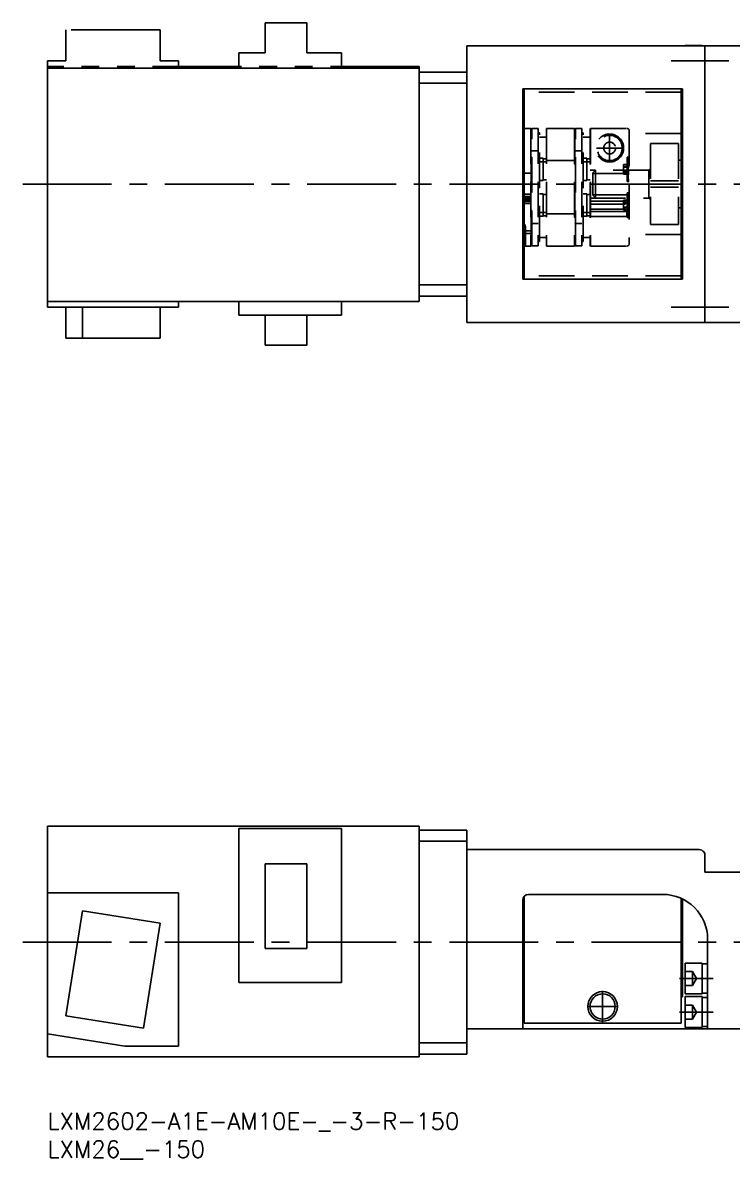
# Model space of a CAD drawing. Extents: x -4 to 343, y -8 to 295.
# Drawn here: x -4.4 to 122.3, y -8.3 to 194.6 of the extents above; entities that cross this region are included whole.
import ezdxf

# ---------------------------------------------------------------- set-up
doc = ezdxf.new("R2010")
doc.units = 0
doc.header["$LTSCALE"] = 0.5
for name, pattern in [('CENTER', [50.8, 31.75, -6.35, 6.35, -6.35]), ('DASHED', [19.05, 12.7, -6.35]), ('PHANTOM', [63.5, 31.75, -6.35, 6.35, -6.35, 6.35, -6.35])]:
    doc.linetypes.add(name, pattern=pattern)
for name, color, linetype in [('MSM_CENTER', 1, 'CENTER'), ('MSM_CONTINUOUS', 7, 'CONTINUOUS'), ('MSM_DASHED', 4, 'DASHED'), ('MSM_IMAGINARY', 6, 'PHANTOM'), ('MSM_PART_NUMBER', 7, 'CONTINUOUS')]:
    doc.layers.add(name, color=color, linetype=linetype)
doc.styles.get("Standard").update_dxf_attribs({"font": 'txt.shx', "height": 3, "bigfont": 'bigfont.shx'})

# ---------------------------------------------------------------- blocks, each defined once
blk = doc.blocks.new('*U8')
at = {"layer": 'MSM_PART_NUMBER'}
blk.add_text('LXM26__-150', height=3, dxfattribs=at).set_placement((0, -8))
blk = doc.blocks.new('*U9')
at = {"layer": 'MSM_PART_NUMBER'}
blk.add_text('LXM2602-A1E-AM10E-_-3-R-150', height=3, dxfattribs=at).set_placement((0, -3))

msp = doc.modelspace()

# ---------------------------------------------------------------- linework, layer by layer
at = {"layer": 'MSM_CENTER'}
for p, q in [((111.4, 187.84), (121.71, 187.84)), ((100.4, 169.91), (100.4, 174.63)), ((98.04, 172.27), (102.76, 172.27)), ((-4.42, 165.84), (292.17, 165.84)), ((111.4, 143.84), (121.71, 143.84)), ((-4.42, 30.5), (292.17, 30.5)), ((112.9, 24), (118.9, 24)), ((99.15, 16.22), (99.15, 21.78)), ((96.37, 19), (101.93, 19)), ((112.9, 18), (118.9, 18))]:
    msp.add_line(p, q, dxfattribs=at)
at = {"layer": 'MSM_CONTINUOUS'}
for p, q in [((127.9, 190.54), (74.9, 190.54)), ((74.9, 190.54), (74.9, 141.14)), ((113.9, 190.54), (113.9, 190.59)), ((116.9, 190.59), (113.9, 190.59)), ((116.9, 190.54), (116.9, 190.59)), ((117.4, 190.54), (117.4, 141.14)), ((66.4, 186.54), (0, 186.54)), ((0, 186.54), (0, 143.84)), ((66.4, 186.54), (66.4, 144.84)), ((74.9, 185.84), (66.4, 185.84)), ((74.9, 183.84), (66.4, 183.84)), ((84.9, 182.84), (84.9, 148.84)), ((113.4, 182.84), (84.9, 182.84)), ((85.15, 182.84), (85.15, 148.84)), ((113.15, 182.84), (113.15, 148.84)), ((113.4, 148.84), (113.4, 182.84)), ((84.9, 182.24), (85.15, 182.24)), ((113.15, 182.24), (113.4, 182.24)), ((113.4, 174.84), (113.15, 174.84)), ((113.4, 170.09), (113.15, 170.09)), ((113.15, 161.59), (113.4, 161.59)), ((113.4, 156.84), (113.15, 156.84)), ((84.9, 149.44), (85.15, 149.44)), ((84.9, 148.84), (113.4, 148.84)), ((113.15, 149.44), (113.4, 149.44)), ((74.9, 147.84), (66.4, 147.84)), ((66.4, 144.84), (0, 144.84)), ((23.4, 143.84), (23.4, 144.84)), ((34.2, 142.44), (34.2, 144.84)), ((52.5, 142.44), (52.5, 144.84)), ((74.9, 145.84), (66.4, 145.84)), ((23.4, 143.84), (0, 143.84)), ((3.3, 138.34), (3.3, 143.84)), ((6.27, 138.34), (6.27, 143.84)), ((20.1, 143.84), (20.1, 138.34)), ((52.5, 142.44), (34.2, 142.44)), ((38.88, 137.04), (38.88, 142.44)), ((46.33, 137.04), (46.33, 142.44)), ((127.9, 141.14), (74.9, 141.14)), ((113.9, 141.09), (113.9, 141.14)), ((113.9, 141.09), (116.9, 141.09)), ((116.9, 141.09), (116.9, 141.14)), ((20.1, 138.34), (3.3, 138.34)), ((46.33, 137.04), (38.88, 137.04)), ((0, 51.2), (66.4, 51.2)), ((0, 51.2), (0, 10)), ((34.2, 23.3), (34.2, 50.8)), ((52.5, 50.8), (34.2, 50.8)), ((52.5, 23.3), (52.5, 50.8)), ((66.4, 10), (66.4, 51.2)), ((74.9, 50.5), (66.4, 50.5)), ((74.9, 10.5), (74.9, 50.5)), ((74.9, 48.5), (66.4, 48.5)), ((116.4, 47), (74.9, 47)), ((116.4, 47), (116.41, 47)), ((116.41, 47), (116.61, 46.98)), ((116.61, 46.98), (116.85, 46.89)), ((116.85, 46.89), (117.07, 46.74)), ((117.07, 46.74), (117.21, 46.59)), ((117.21, 46.59), (117.32, 46.4)), ((117.32, 46.4), (117.38, 46.22)), ((117.38, 46.22), (117.4, 46)), ((117.4, 43), (117.4, 46)), ((38.88, 44.45), (46.33, 44.45)), ((38.88, 29.35), (38.88, 44.45)), ((46.33, 44.45), (46.33, 29.35)), ((127.9, 43), (117.4, 43)), ((23.4, 39.3), (0, 39.3)), ((23.4, 11.9), (23.4, 39.3)), ((85.15, 38.66), (85.15, 16)), ((109.9, 39), (85.9, 39)), ((84.9, 38), (84.9, 15)), ((113.15, 38.31), (113.15, 16)), ((113.4, 38.19), (113.4, 20.7)), ((3.3, 17.31), (6.27, 36.08)), ((6.27, 36.08), (20.1, 33.89)), ((113.4, 34.75), (113.15, 34.75)), ((20.1, 33.89), (17.13, 15.12)), ((117.9, 15), (117.9, 31)), ((46.33, 29.35), (38.88, 29.35)), ((113.9, 21.25), (113.9, 26.75)), ((116.9, 26.75), (113.9, 26.75)), ((116.9, 21.25), (116.9, 26.75)), ((117.9, 26.6), (116.9, 26.6)), ((113.15, 26.25), (113.4, 26.25)), ((52.5, 23.3), (34.2, 23.3)), ((84.9, 20.7), (85.15, 20.7)), ((113.15, 20.7), (113.4, 20.7)), ((113.9, 21.25), (116.9, 21.25)), ((113.9, 15.25), (113.9, 20.75)), ((116.9, 20.75), (113.9, 20.75)), ((116.9, 21.4), (117.9, 21.4)), ((116.9, 15.25), (116.9, 20.75)), ((117.9, 20.6), (116.9, 20.6)), ((3.3, 17.31), (17.13, 15.12)), ((127.9, 15), (74.9, 15)), ((113.15, 16), (85.15, 16)), ((113.9, 15.25), (116.9, 15.25)), ((116.9, 15.4), (117.9, 15.4)), ((0, 14.09), (13.82, 11.9)), ((74.9, 12.5), (66.4, 12.5)), ((23.4, 11.9), (13.82, 11.9)), ((74.9, 10.5), (66.4, 10.5)), ((0, 10), (66.4, 10))]:
    msp.add_line(p, q, dxfattribs=at)
for radius in [2.65, 2.25]:
    msp.add_circle((99.15, 19), radius, dxfattribs=at)
for centre, radius, start, end in [((85.9, 38), 1, 90, 180), ((109.9, 31), 8, 0, 90)]:
    msp.add_arc(centre, radius, start, end, dxfattribs=at)
at = {"layer": 'MSM_DASHED'}
for p, q in [((113.15, 182.24), (85.15, 182.24)), ((85.15, 174.84), (84.9, 174.84)), ((86.3, 175.77), (85.15, 175.77)), ((86.3, 175.77), (86.3, 154.77)), ((86.4, 175.67), (86.3, 175.77)), ((86.5, 175.77), (86.4, 175.66)), ((86.4, 154.87), (86.4, 175.67)), ((86.5, 154.78), (86.5, 175.77)), ((87.65, 175.77), (86.5, 175.77)), ((87.65, 175.77), (87.65, 154.78)), ((87.9, 174.97), (87.65, 174.97)), ((87.9, 155.57), (87.9, 174.97)), ((94.1, 175.77), (89.1, 175.77)), ((89.1, 175.77), (89.1, 154.77)), ((94.2, 175.67), (94.1, 175.77)), ((94.1, 175.77), (94.1, 154.77)), ((94.3, 175.77), (94.2, 175.66)), ((94.2, 175.67), (94.2, 154.87)), ((94.3, 154.78), (94.3, 175.77)), ((95.45, 175.77), (94.3, 175.77)), ((95.45, 175.77), (95.45, 154.78)), ((95.7, 174.97), (95.45, 174.97)), ((95.7, 155.57), (95.7, 174.97)), ((96.9, 175.66), (97, 175.76)), ((96.9, 175.66), (96.9, 154.87)), ((97, 175.76), (97, 154.77)), ((97, 175.76), (103.5, 175.76)), ((103.9, 175.36), (103.9, 155.17)), ((113.15, 174.84), (103.9, 174.84)), ((89.1, 174.23), (87.9, 174.23)), ((96.9, 174.23), (95.7, 174.23)), ((107.7, 173.09), (107.7, 158.59)), ((112.7, 173.09), (107.7, 173.09)), ((112.7, 173.07), (107.7, 173.07)), ((112.7, 173.09), (112.7, 158.59)), ((86.4, 171.65), (86.5, 171.75)), ((86.5, 171.75), (87.65, 171.75)), ((88.5, 170.46), (87.9, 170.46)), ((88.5, 170.46), (88.5, 166.46)), ((94.2, 171.65), (94.3, 171.75)), ((94.3, 171.75), (95.45, 171.75)), ((96.3, 170.46), (95.7, 170.46)), ((96.3, 166.46), (96.3, 170.46)), ((103.9, 170.66), (103.55, 170.66)), ((103.55, 170.66), (103.55, 166.26)), ((103.7, 170.46), (103.55, 170.46)), ((103.9, 170.26), (103.7, 170.46)), ((103.7, 170.46), (103.7, 166.46)), ((87.9, 170.27), (87.65, 170.27)), ((87.9, 169.78), (89.1, 169.78)), ((89.1, 170.36), (88.5, 170.36)), ((94.2, 170.02), (89.1, 170.02)), ((95.7, 170.27), (95.45, 170.27)), ((95.7, 169.78), (96.9, 169.78)), ((96.9, 170.36), (96.3, 170.36)), ((102.9, 169.33), (103.9, 169.33)), ((102.9, 169.33), (102.9, 167.6)), ((102.9, 168.96), (103.9, 168.96)), ((102.9, 168.83), (103.9, 168.83)), ((107.7, 168.64), (107.4, 168.34)), ((113.15, 170.09), (112.7, 170.09)), ((86.4, 167.77), (85.15, 167.77)), ((87.9, 166.46), (88.5, 166.46)), ((88.5, 166.56), (89.1, 166.56)), ((95.7, 166.46), (96.3, 166.46)), ((96.3, 166.56), (96.9, 166.56)), ((107.4, 168.34), (96.9, 168.34)), ((103.9, 167.74), (96.9, 167.74)), ((97.9, 168.34), (97.4, 167.84)), ((97.4, 167.84), (97.4, 163.84)), ((97.9, 168.34), (97.9, 163.34)), ((102.9, 168.1), (103.9, 168.1)), ((102.9, 167.97), (103.9, 167.97)), ((102.9, 167.6), (103.9, 167.6)), ((103.55, 166.46), (103.7, 166.46)), ((103.7, 166.46), (103.9, 166.66)), ((107.4, 168.34), (107.4, 163.34)), ((103.55, 166.26), (103.9, 166.26)), ((107.7, 166.39), (112.7, 166.39)), ((112.7, 165.29), (107.7, 165.29)), ((86.4, 164.04), (85.15, 164.04)), ((85.15, 163.64), (86.4, 163.64)), ((85.15, 163.4), (86.3, 163.4)), ((86.4, 163.12), (85.15, 163.12)), ((86.4, 163.06), (85.15, 163.06)), ((85.15, 162.77), (86.4, 162.77)), ((86.3, 162.43), (85.15, 162.43)), ((85.15, 162.37), (86.4, 162.37)), ((86.3, 163.4), (86.4, 163.42)), ((86.4, 162.45), (86.3, 162.43)), ((88.5, 164.08), (87.9, 164.08)), ((88.5, 164.08), (88.5, 160.08)), ((89.1, 163.98), (88.5, 163.98)), ((96.3, 164.08), (95.7, 164.08)), ((96.3, 160.08), (96.3, 164.08)), ((96.9, 163.98), (96.3, 163.98)), ((103.9, 163.93), (96.9, 163.93)), ((96.9, 163.34), (107.4, 163.34)), ((96.9, 162.77), (103.9, 162.77)), ((97.4, 163.84), (97.9, 163.34)), ((102.9, 162.94), (103.9, 162.94)), ((102.9, 162.94), (102.9, 161.22)), ((102.9, 162.58), (103.9, 162.58)), ((102.9, 162.45), (103.9, 162.45)), ((103.9, 164.28), (103.55, 164.28)), ((103.55, 164.28), (103.55, 159.88)), ((103.7, 164.08), (103.55, 164.08)), ((103.9, 163.88), (103.7, 164.08)), ((103.7, 164.08), (103.7, 160.08)), ((107.4, 163.34), (107.7, 163.04)), ((89.1, 160.77), (87.9, 160.77)), ((89.1, 160.52), (94.2, 160.52)), ((96.9, 160.77), (95.7, 160.77)), ((96.9, 162.24), (103.9, 162.24)), ((96.9, 161.35), (103.9, 161.35)), ((97, 160.96), (96.9, 161)), ((96.9, 160.93), (103.9, 160.93)), ((103.5, 160.96), (97, 160.96)), ((102.9, 161.72), (103.9, 161.72)), ((102.9, 161.58), (103.9, 161.58)), ((102.9, 161.22), (103.9, 161.22)), ((103.5, 160.06), (103.5, 160.96)), ((112.7, 161.59), (113.15, 161.59)), ((86.4, 158.89), (86.5, 158.79)), ((86.5, 158.79), (87.65, 158.79)), ((87.65, 160.27), (87.9, 160.27)), ((87.9, 160.08), (88.5, 160.08)), ((88.5, 160.18), (89.1, 160.18)), ((94.2, 158.89), (94.3, 158.79)), ((94.3, 158.79), (95.45, 158.79)), ((95.45, 160.27), (95.7, 160.27)), ((95.7, 160.08), (96.3, 160.08)), ((96.3, 160.18), (96.9, 160.18)), ((96.9, 160.11), (97, 160.06)), ((97, 160.06), (103.5, 160.06)), ((103.55, 160.08), (103.7, 160.08)), ((103.55, 159.88), (103.9, 159.88)), ((103.7, 160.08), (103.9, 160.28)), ((107.7, 158.61), (112.7, 158.61)), ((107.7, 158.59), (112.7, 158.59)), ((85.15, 156.84), (84.9, 156.84)), ((86.3, 157.49), (85.15, 157.49)), ((85.15, 156.98), (86.3, 156.98)), ((85.4, 154.88), (85.4, 157.92)), ((86.4, 157.57), (86.3, 157.49)), ((86.3, 156.98), (86.4, 157.05)), ((87.9, 156.32), (89.1, 156.32)), ((95.7, 156.32), (96.9, 156.32)), ((113.15, 156.84), (103.9, 156.84)), ((85.17, 154.77), (86.3, 154.77)), ((86.3, 154.77), (86.4, 154.87)), ((86.5, 154.78), (86.4, 154.88)), ((87.65, 154.78), (86.5, 154.78)), ((87.65, 155.57), (87.9, 155.57)), ((89.1, 154.77), (94.1, 154.77)), ((94.1, 154.77), (94.2, 154.87)), ((94.3, 154.78), (94.2, 154.88)), ((95.45, 154.78), (94.3, 154.78)), ((95.45, 155.57), (95.7, 155.57)), ((96.9, 154.87), (97, 154.77)), ((97, 154.77), (103.5, 154.77)), ((113.15, 149.44), (85.15, 149.44)), ((115.2, 25.25), (113.9, 25.25)), ((115.2, 22.75), (115.2, 25.25)), ((115.92, 24), (115.2, 25.25)), ((115.2, 24), (113.9, 24)), ((115.2, 22.75), (113.9, 22.75)), ((115.2, 22.75), (115.92, 24)), ((117.2, 24), (115.9, 24)), ((115.2, 19.25), (113.9, 19.25)), ((115.2, 16.75), (115.2, 19.25)), ((115.92, 18), (115.2, 19.25)), ((115.2, 18), (113.9, 18)), ((115.2, 16.75), (113.9, 16.75)), ((115.2, 16.75), (115.92, 18)), ((117.2, 18), (115.9, 18))]:
    msp.add_line(p, q, dxfattribs=at)
for radius in [2.5, 2.25, 1.06]:
    msp.add_circle((100.4, 172.27), radius, dxfattribs=at)
for centre, radius, start, end in [((103.5, 175.36), 0.4, 359.9744, 89.9823), ((103.54, 161.39), 0.437, 264.2291, 324.657), ((83.94, 157.92), 1.46, 326.0284, 33.9716), ((103.53, 160.53), 0.464, 266.2159, 322.6703), ((84.92, 154.71), 0.508, 19.5832, 63.2685), ((85.17, 155.33), 0.559, 267.7494, 286.9653), ((85.31, 154.88), 0.09, 286.1983, 357.7901), ((103.5, 155.17), 0.4, 270, 0)]:
    msp.add_arc(centre, radius, start, end, dxfattribs=at)
at = {"layer": 'MSM_IMAGINARY'}
for p, q in [((3.3, 193.34), (3.3, 187.84)), ((20.1, 193.34), (3.3, 193.34)), ((20.1, 187.84), (20.1, 193.34)), ((38.88, 194.64), (38.88, 189.24)), ((46.33, 194.64), (38.88, 194.64)), ((46.33, 194.64), (46.33, 189.24)), ((34.2, 189.24), (34.2, 186.84)), ((38.88, 189.24), (34.2, 189.24)), ((52.5, 189.24), (46.33, 189.24)), ((52.5, 189.24), (52.5, 186.84)), ((0, 187.84), (0, 186.54)), ((3.3, 187.84), (0, 187.84)), ((66.4, 186.84), (0, 186.84)), ((23.4, 187.84), (20.1, 187.84)), ((23.4, 187.84), (23.4, 186.84)), ((66.4, 186.84), (66.4, 186.54))]:
    msp.add_line(p, q, dxfattribs=at)

# ---------------------------------------------------------------- block references
at = {"layer": 'MSM_CONTINUOUS'}
for name in ['*U9', '*U8']:
    msp.add_blockref(name, (0, 0), dxfattribs=at)

doc.saveas('drawing.dxf')
